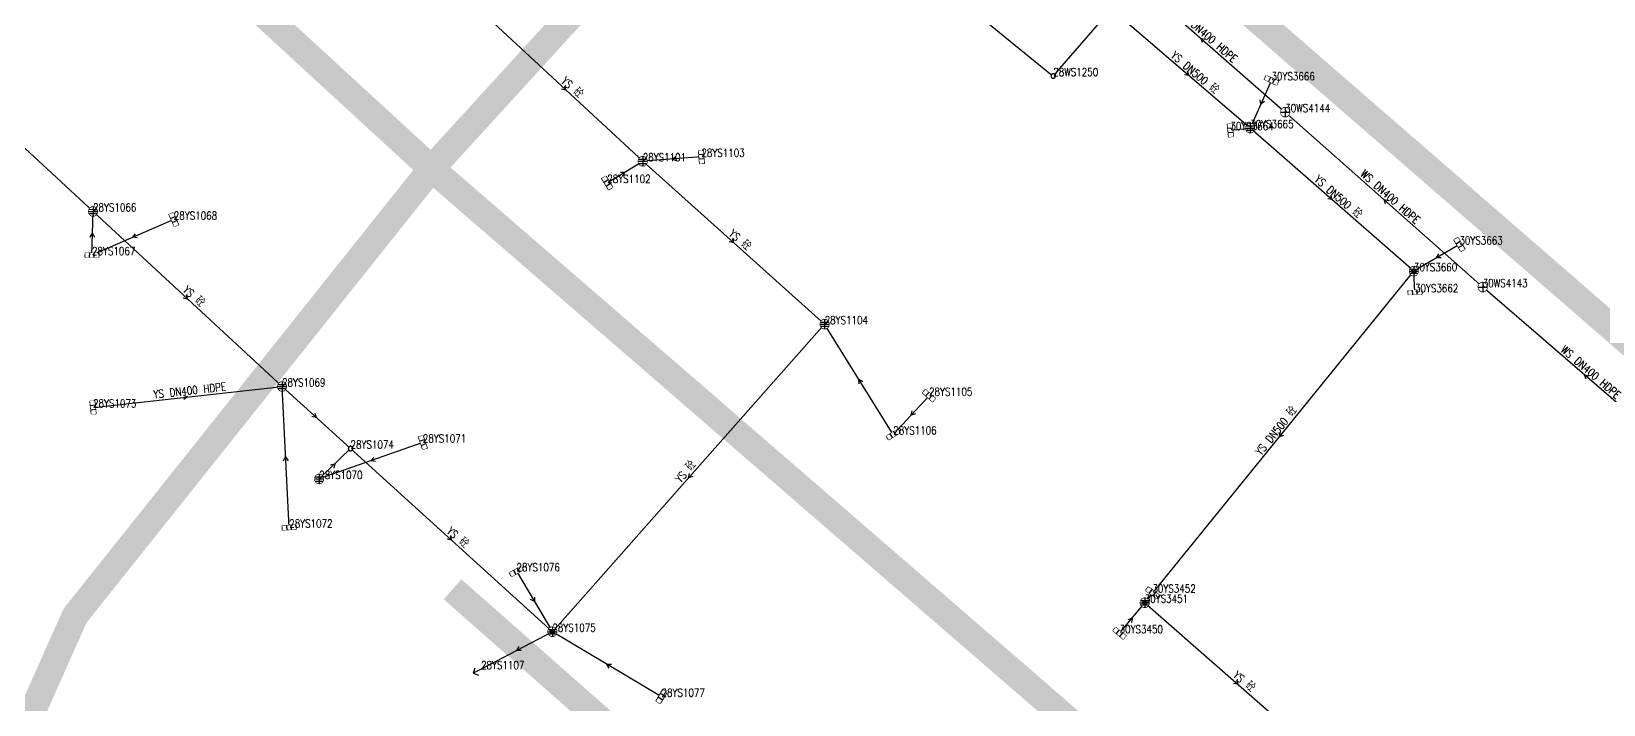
# Model space of a CAD drawing. Extents: x 78813 to 99477, y 2421021 to 2448125.
# Drawn here: x 84916 to 85092.8, y 2431387.5 to 2431463.2 of the extents above; entities that cross this region are included whole.
import ezdxf
from ezdxf.enums import TextEntityAlignment as Align

# ---------------------------------------------------------------- set-up
doc = ezdxf.new("R2010")
doc.units = 0
doc.set_wipeout_variables(frame=1)
doc.layers.get('0').update_dxf_attribs({"linetype": 'CONTINUOUS'})
for name, color, linetype in [('DX_WS', 16, 'CONTINUOUS'), ('DX_YS', 42, 'CONTINUOUS'), ('道路', 5, 'CONTINUOUS')]:
    doc.layers.add(name, color=color, linetype=linetype)
for name, color, linetype, true_color in [('WSLINE', 7, 'CONTINUOUS', 0x7f0000), ('YSANNEXE', 7, 'CONTINUOUS', 0xcc9900), ('YSLINE', 7, 'CONTINUOUS', 0xcc9900)]:
    doc.layers.add(name, color=color, linetype=linetype, true_color=true_color)
doc.styles.add('CcNameZT', font='txt.SHX', dxfattribs={"width": 0.8, "bigfont": 'HZTXT.SHX'})
doc.styles.get("Standard").update_dxf_attribs({"font": 'txt.shx', "bigfont": 'hztxt.shx'})

# ---------------------------------------------------------------- blocks, each defined once
blk = doc.blocks.new('PS污水井')
blk.add_lwpolyline([(1, 0), (1, 0.07), (0.99, 0.14), (0.98, 0.21), (0.96, 0.28), (0.94, 0.34), (0.91, 0.41), (0.88, 0.47), (0.85, 0.53), (0.81, 0.59), (0.77, 0.64), (0.72, 0.69), (0.67, 0.74), (0.62, 0.79), (0.56, 0.83), (0.5, 0.87), (0.44, 0.9), (0.37, 0.93), (0.31, 0.95), (0.24, 0.97), (0.17, 0.98), (0.1, 0.99), (0.03, 1), (-0.03, 1), (-0.1, 0.99), (-0.17, 0.98), (-0.24, 0.97), (-0.31, 0.95), (-0.37, 0.93), (-0.44, 0.9), (-0.5, 0.87), (-0.56, 0.83), (-0.62, 0.79), (-0.67, 0.74), (-0.72, 0.69), (-0.77, 0.64), (-0.81, 0.59), (-0.85, 0.53), (-0.88, 0.47), (-0.91, 0.41), (-0.94, 0.34), (-0.96, 0.28), (-0.98, 0.21), (-0.99, 0.14), (-1, 0.07), (-1, 0), (-1, -0.07), (-0.99, -0.14), (-0.98, -0.21), (-0.96, -0.28), (-0.94, -0.34), (-0.91, -0.41), (-0.88, -0.47), (-0.85, -0.53), (-0.81, -0.59), (-0.77, -0.64), (-0.72, -0.69), (-0.67, -0.74), (-0.62, -0.79), (-0.56, -0.83), (-0.5, -0.87), (-0.44, -0.9), (-0.37, -0.93), (-0.31, -0.95), (-0.24, -0.97), (-0.17, -0.98), (-0.1, -0.99), (-0.03, -1), (0.03, -1), (0.1, -0.99), (0.17, -0.98), (0.24, -0.97), (0.31, -0.95), (0.37, -0.93), (0.44, -0.9), (0.5, -0.87), (0.56, -0.83), (0.62, -0.79), (0.67, -0.74), (0.72, -0.69), (0.77, -0.64), (0.81, -0.59), (0.85, -0.53), (0.88, -0.47), (0.91, -0.41), (0.94, -0.34), (0.96, -0.28), (0.98, -0.21), (0.99, -0.14), (1, 0)], close=True)
blk.add_wipeout([(1, 0), (1, 0.07), (0.99, 0.14), (0.98, 0.21), (0.96, 0.28), (0.94, 0.34), (0.91, 0.41), (0.88, 0.47), (0.85, 0.53), (0.81, 0.59), (0.77, 0.64), (0.72, 0.69), (0.67, 0.74), (0.62, 0.79), (0.56, 0.83), (0.5, 0.87), (0.44, 0.9), (0.37, 0.93), (0.31, 0.95), (0.24, 0.97), (0.17, 0.98), (0.1, 0.99), (0.03, 1), (-0.03, 1), (-0.1, 0.99), (-0.17, 0.98), (-0.24, 0.97), (-0.31, 0.95), (-0.37, 0.93), (-0.44, 0.9), (-0.5, 0.87), (-0.56, 0.83), (-0.62, 0.79), (-0.67, 0.74), (-0.72, 0.69), (-0.77, 0.64), (-0.81, 0.59), (-0.85, 0.53), (-0.88, 0.47), (-0.91, 0.41), (-0.94, 0.34), (-0.96, 0.28), (-0.98, 0.21), (-0.99, 0.14), (-1, 0.07), (-1, 0), (-1, -0.07), (-0.99, -0.14), (-0.98, -0.21), (-0.96, -0.28), (-0.94, -0.34), (-0.91, -0.41), (-0.88, -0.47), (-0.85, -0.53), (-0.81, -0.59), (-0.77, -0.64), (-0.72, -0.69), (-0.67, -0.74), (-0.62, -0.79), (-0.56, -0.83), (-0.5, -0.87), (-0.44, -0.9), (-0.37, -0.93), (-0.31, -0.95), (-0.24, -0.97), (-0.17, -0.98), (-0.1, -0.99), (-0.03, -1), (0.03, -1), (0.1, -0.99), (0.17, -0.98), (0.24, -0.97), (0.31, -0.95), (0.37, -0.93), (0.44, -0.9), (0.5, -0.87), (0.56, -0.83), (0.62, -0.79), (0.67, -0.74), (0.72, -0.69), (0.77, -0.64), (0.81, -0.59), (0.85, -0.53), (0.88, -0.47), (0.91, -0.41), (0.94, -0.34), (0.96, -0.28), (0.98, -0.21), (0.99, -0.14)])
for p, q in [((-1, 0), (0, 0)), ((0, 1), (0, 0)), ((0, 0), (0, -1)), ((0, 0), (1, 0))]:
    blk.add_line(p, q)
blk = doc.blocks.new('PS管线点')
blk.add_wipeout([(0.5, 0), (0.5, 0.03), (0.5, 0.07), (0.49, 0.1), (0.48, 0.14), (0.47, 0.17), (0.46, 0.2), (0.44, 0.23), (0.42, 0.26), (0.4, 0.29), (0.38, 0.32), (0.36, 0.35), (0.33, 0.37), (0.31, 0.39), (0.28, 0.41), (0.25, 0.43), (0.22, 0.45), (0.19, 0.46), (0.15, 0.48), (0.12, 0.49), (0.09, 0.49), (0.05, 0.5), (0.02, 0.5), (-0.02, 0.5), (-0.05, 0.5), (-0.09, 0.49), (-0.12, 0.49), (-0.15, 0.48), (-0.19, 0.46), (-0.22, 0.45), (-0.25, 0.43), (-0.28, 0.41), (-0.31, 0.39), (-0.33, 0.37), (-0.36, 0.35), (-0.38, 0.32), (-0.4, 0.29), (-0.42, 0.26), (-0.44, 0.23), (-0.46, 0.2), (-0.47, 0.17), (-0.48, 0.14), (-0.49, 0.1), (-0.5, 0.07), (-0.5, 0.03), (-0.5, 0), (-0.5, -0.03), (-0.5, -0.07), (-0.49, -0.1), (-0.48, -0.14), (-0.47, -0.17), (-0.46, -0.2), (-0.44, -0.23), (-0.42, -0.26), (-0.4, -0.29), (-0.38, -0.32), (-0.36, -0.35), (-0.33, -0.37), (-0.31, -0.39), (-0.28, -0.41), (-0.25, -0.43), (-0.22, -0.45), (-0.19, -0.46), (-0.15, -0.48), (-0.12, -0.49), (-0.09, -0.49), (-0.05, -0.5), (-0.02, -0.5), (0.02, -0.5), (0.05, -0.5), (0.09, -0.49), (0.12, -0.49), (0.15, -0.48), (0.19, -0.46), (0.22, -0.45), (0.25, -0.43), (0.28, -0.41), (0.31, -0.39), (0.33, -0.37), (0.36, -0.35), (0.38, -0.32), (0.4, -0.29), (0.42, -0.26), (0.44, -0.23), (0.46, -0.2), (0.47, -0.17), (0.48, -0.14), (0.49, -0.1), (0.5, -0.07)])
blk.add_lwpolyline([(0.5, 0), (0.5, 0.03), (0.5, 0.07), (0.49, 0.1), (0.48, 0.14), (0.47, 0.17), (0.46, 0.2), (0.44, 0.23), (0.42, 0.26), (0.4, 0.29), (0.38, 0.32), (0.36, 0.35), (0.33, 0.37), (0.31, 0.39), (0.28, 0.41), (0.25, 0.43), (0.22, 0.45), (0.19, 0.46), (0.15, 0.48), (0.12, 0.49), (0.09, 0.49), (0.05, 0.5), (0.02, 0.5), (-0.02, 0.5), (-0.05, 0.5), (-0.09, 0.49), (-0.12, 0.49), (-0.15, 0.48), (-0.19, 0.46), (-0.22, 0.45), (-0.25, 0.43), (-0.28, 0.41), (-0.31, 0.39), (-0.33, 0.37), (-0.36, 0.35), (-0.38, 0.32), (-0.4, 0.29), (-0.42, 0.26), (-0.44, 0.23), (-0.46, 0.2), (-0.47, 0.17), (-0.48, 0.14), (-0.49, 0.1), (-0.5, 0.07), (-0.5, 0.03), (-0.5, 0), (-0.5, -0.03), (-0.5, -0.07), (-0.49, -0.1), (-0.48, -0.14), (-0.47, -0.17), (-0.46, -0.2), (-0.44, -0.23), (-0.42, -0.26), (-0.4, -0.29), (-0.38, -0.32), (-0.36, -0.35), (-0.33, -0.37), (-0.31, -0.39), (-0.28, -0.41), (-0.25, -0.43), (-0.22, -0.45), (-0.19, -0.46), (-0.15, -0.48), (-0.12, -0.49), (-0.09, -0.49), (-0.05, -0.5), (-0.02, -0.5), (0.02, -0.5), (0.05, -0.5), (0.09, -0.49), (0.12, -0.49), (0.15, -0.48), (0.19, -0.46), (0.22, -0.45), (0.25, -0.43), (0.28, -0.41), (0.31, -0.39), (0.33, -0.37), (0.36, -0.35), (0.38, -0.32), (0.4, -0.29), (0.42, -0.26), (0.44, -0.23), (0.46, -0.2), (0.47, -0.17), (0.48, -0.14), (0.49, -0.1), (0.5, -0.07), (0.5, 0)], close=True)
blk = doc.blocks.new('LX')
for p, q in [((-0.866, 0.5), (0, 0)), ((0, 0), (-0.866, -0.5))]:
    blk.add_line(p, q)
blk = doc.blocks.new('PS雨水井')
blk.add_lwpolyline([(1, 0), (1, 0.07), (0.99, 0.14), (0.98, 0.21), (0.96, 0.28), (0.94, 0.34), (0.91, 0.41), (0.88, 0.47), (0.85, 0.53), (0.81, 0.59), (0.77, 0.64), (0.72, 0.69), (0.67, 0.74), (0.62, 0.79), (0.56, 0.83), (0.5, 0.87), (0.44, 0.9), (0.37, 0.93), (0.31, 0.95), (0.24, 0.97), (0.17, 0.98), (0.1, 0.99), (0.03, 1), (-0.03, 1), (-0.1, 0.99), (-0.17, 0.98), (-0.24, 0.97), (-0.31, 0.95), (-0.37, 0.93), (-0.44, 0.9), (-0.5, 0.87), (-0.56, 0.83), (-0.62, 0.79), (-0.67, 0.74), (-0.72, 0.69), (-0.77, 0.64), (-0.81, 0.59), (-0.85, 0.53), (-0.88, 0.47), (-0.91, 0.41), (-0.94, 0.34), (-0.96, 0.28), (-0.98, 0.21), (-0.99, 0.14), (-1, 0.07), (-1, 0), (-1, -0.07), (-0.99, -0.14), (-0.98, -0.21), (-0.96, -0.28), (-0.94, -0.34), (-0.91, -0.41), (-0.88, -0.47), (-0.85, -0.53), (-0.81, -0.59), (-0.77, -0.64), (-0.72, -0.69), (-0.67, -0.74), (-0.62, -0.79), (-0.56, -0.83), (-0.5, -0.87), (-0.44, -0.9), (-0.37, -0.93), (-0.31, -0.95), (-0.24, -0.97), (-0.17, -0.98), (-0.1, -0.99), (-0.03, -1), (0.03, -1), (0.1, -0.99), (0.17, -0.98), (0.24, -0.97), (0.31, -0.95), (0.37, -0.93), (0.44, -0.9), (0.5, -0.87), (0.56, -0.83), (0.62, -0.79), (0.67, -0.74), (0.72, -0.69), (0.77, -0.64), (0.81, -0.59), (0.85, -0.53), (0.88, -0.47), (0.91, -0.41), (0.94, -0.34), (0.96, -0.28), (0.98, -0.21), (0.99, -0.14), (1, 0)], close=True)
blk.add_wipeout([(1, 0), (1, 0.07), (0.99, 0.14), (0.98, 0.21), (0.96, 0.28), (0.94, 0.34), (0.91, 0.41), (0.88, 0.47), (0.85, 0.53), (0.81, 0.59), (0.77, 0.64), (0.72, 0.69), (0.67, 0.74), (0.62, 0.79), (0.56, 0.83), (0.5, 0.87), (0.44, 0.9), (0.37, 0.93), (0.31, 0.95), (0.24, 0.97), (0.17, 0.98), (0.1, 0.99), (0.03, 1), (-0.03, 1), (-0.1, 0.99), (-0.17, 0.98), (-0.24, 0.97), (-0.31, 0.95), (-0.37, 0.93), (-0.44, 0.9), (-0.5, 0.87), (-0.56, 0.83), (-0.62, 0.79), (-0.67, 0.74), (-0.72, 0.69), (-0.77, 0.64), (-0.81, 0.59), (-0.85, 0.53), (-0.88, 0.47), (-0.91, 0.41), (-0.94, 0.34), (-0.96, 0.28), (-0.98, 0.21), (-0.99, 0.14), (-1, 0.07), (-1, 0), (-1, -0.07), (-0.99, -0.14), (-0.98, -0.21), (-0.96, -0.28), (-0.94, -0.34), (-0.91, -0.41), (-0.88, -0.47), (-0.85, -0.53), (-0.81, -0.59), (-0.77, -0.64), (-0.72, -0.69), (-0.67, -0.74), (-0.62, -0.79), (-0.56, -0.83), (-0.5, -0.87), (-0.44, -0.9), (-0.37, -0.93), (-0.31, -0.95), (-0.24, -0.97), (-0.17, -0.98), (-0.1, -0.99), (-0.03, -1), (0.03, -1), (0.1, -0.99), (0.17, -0.98), (0.24, -0.97), (0.31, -0.95), (0.37, -0.93), (0.44, -0.9), (0.5, -0.87), (0.56, -0.83), (0.62, -0.79), (0.67, -0.74), (0.72, -0.69), (0.77, -0.64), (0.81, -0.59), (0.85, -0.53), (0.88, -0.47), (0.91, -0.41), (0.94, -0.34), (0.96, -0.28), (0.98, -0.21), (0.99, -0.14)])
for p, q in [((-1, 0), (0, 0)), ((-0.88, 0.48), (0, 0.47)), ((0, 1), (0, 0)), ((0, 0.47), (0.88, 0.47)), ((0, 0), (0, -1)), ((0, 0), (1, 0)), ((-0.88, -0.48), (0, -0.48)), ((0, -0.48), (0.88, -0.48))]:
    blk.add_line(p, q)
blk = doc.blocks.new('PS雨篦')
blk.add_lwpolyline([(-1.5, 0.5), (0, 0.5), (1.5, 0.5), (1.5, -0.5), (0, -0.5), (-1.5, -0.5)], close=True)
blk.add_wipeout([(-1.5, 0.5), (0, 0.5), (1.5, 0.5), (1.5, -0.5), (0, -0.5), (-1.5, -0.5)])
for p, q in [((-0.51, -0.5), (-0.51, 0.5)), ((0.49, -0.5), (0.49, 0.5))]:
    blk.add_line(p, q)
blk = doc.blocks.new('PS出水口')
for points in [[(0, 0), (1.97, 0)], [(1.15, -0.88), (1.97, 0), (1.11, 0.93)]]:
    blk.add_lwpolyline(points)
blk = doc.blocks.new('测量点')
h = blk.add_hatch(color=256)
edge = h.paths.add_edge_path()
edge.add_arc((0, 0), 0.5, 0, 360)
blk.add_circle((0, 0), 0.5)
blk = doc.blocks.new('gc01')
h = blk.add_hatch(color=256)
edge = h.paths.add_edge_path()
edge.add_arc((0, 0), 0.5, 0, 360)
edge.add_arc((0, 0), 0.5, 0, 360)
blk.add_circle((0, 0), 0.5)

msp = doc.modelspace()

# ---------------------------------------------------------------- linework, layer by layer
at = {"layer": 'WSLINE'}
for p, q in [((85030.89, 2431458.23), (85077.75, 2431512.33)), ((85011.47, 2431474.02), (85030.89, 2431458.23)), ((85038.08, 2431470.74), (85056.98, 2431454.17)), ((85079.19, 2431434.49), (85056.98, 2431454.17)), ((85102.1, 2431414.73), (85079.19, 2431434.49))]:
    msp.add_line(p, q, dxfattribs=at)
at = {"layer": 'YSLINE'}
for p, q in [((84967.45, 2431464.65), (84984.72, 2431448.64)), ((85053.04, 2431452.38), (85039.22, 2431464.2)), ((84901.27, 2431463.02), (84922.9, 2431443)), ((85055.43, 2431457.75), (85053.04, 2431452.38)), ((85050.81, 2431452.14), (85053.04, 2431452.38)), ((85071.45, 2431436.28), (85053.04, 2431452.38)), ((84980.73, 2431446.21), (84984.72, 2431448.64)), ((84991.32, 2431449.14), (84984.72, 2431448.64)), ((84984.72, 2431448.64), (85005.18, 2431430.32)), ((84922.78, 2431438.09), (84922.9, 2431443)), ((84922.9, 2431443), (84944.16, 2431423.31)), ((84931.98, 2431442.08), (84922.78, 2431438.09)), ((85076.57, 2431439.28), (85071.45, 2431436.28)), ((85041.18, 2431398.99), (85071.45, 2431436.28)), ((85071.57, 2431433.91), (85071.45, 2431436.28)), ((85005.18, 2431430.32), (84974.56, 2431395.73)), ((85012.9, 2431417.92), (85005.18, 2431430.32)), ((84922.9, 2431420.96), (84944.16, 2431423.31)), ((84944.16, 2431423.31), (84951.86, 2431416.33)), ((84944.96, 2431407.45), (84944.16, 2431423.31)), ((85016.92, 2431422.27), (85012.9, 2431417.92)), ((84959.99, 2431417.01), (84948.33, 2431412.91)), ((84948.33, 2431412.91), (84951.86, 2431416.33)), ((84951.86, 2431416.33), (84974.56, 2431395.73)), ((84970.52, 2431402.52), (84974.56, 2431395.73)), ((85042.04, 2431400.12), (85041.18, 2431398.99)), ((85038.35, 2431395.55), (85041.18, 2431398.99)), ((85041.18, 2431398.99), (85062.15, 2431380.63)), ((84974.56, 2431395.73), (84966.54, 2431391.52)), ((84986.83, 2431388.42), (84974.56, 2431395.73))]:
    msp.add_line(p, q, dxfattribs=at)

# ---------------------------------------------------------------- block references
at = {"layer": 'DX_WS', "yscale": 0.5, "zscale": 0.5}
for p, xscale, rotation in [((85047.53, 2431462.46), 0.5000000001470603, 138.5645310020385), ((85068.09, 2431444.33), 0.5000000000124648, 138.6557864201895), ((85090.65, 2431424.61), 0.5000000000826827, 139.2287442066078)]:
    msp.add_blockref('LX', p, dxfattribs=dict(at, xscale=xscale, rotation=rotation))
at = {"layer": 'DX_YS', "xscale": 0.4999999999637865, "yscale": 0.5, "zscale": 0.5, "rotation": 207.6603905940372}
msp.add_blockref('PS出水口', (84966.54, 2431391.52, 1.07), dxfattribs=at)
at = {"layer": 'YSANNEXE'}
for p, xscale, yscale, zscale, rotation in [((85046.13, 2431458.29), 0.4999999999011451, 0.5, 0.5, 319.2287411588958), ((84976.08, 2431456.64), 0.4999999999256761, 0.5, 0.5, 317.4186185119841), ((85054.23, 2431455.06), 0.5000000002019719, 0.5, 0.5, 245.7988941218096), ((84988.02, 2431448.89), 0.5000000000079561, 0.5, 0.5, 184.4924100434267), ((84982.72, 2431447.43), 0.5000000001004697, 0.5, 0.5, 31.51267875183119), ((85062.25, 2431444.33), 0.499999999954871, 0.5, 0.5, 318.6557833581019), ((84922.84, 2431440.55), 0.5000000002020136, 0.5, 0.5, 88.8084582452952), ((84927.38, 2431440.09), 0.5000000000843666, 0.5, 0.5, 203.4000172940111), ((84994.95, 2431439.48), 0.4999999999871826, 0.5, 0.5, 317.9915762995381), ((85074.01, 2431437.78), 0.5000000000630005, 0.5, 0.5, 210.2755108237795), ((84933.53, 2431433.15), 0.4999999999256761, 0.5, 0.5, 317.4186185119841), ((85009.04, 2431424.12), 0.4999999999095871, 0.5, 0.5, 122.0400103693846), ((84933.53, 2431422.13), 0.5000000000001832, 0.5000000000001832, 0.5000000000001832, 6.302535747696793), ((84948.01, 2431419.82), 0.4999999999871826, 0.5, 0.5, 317.9915762995381), ((85014.91, 2431420.1), 0.5000000000745004, 0.5, 0.5, 227.4642446757911), ((85056.32, 2431417.63), 0.4999999998767537, 0.5, 0.5, 230.9932406838581), ((84944.56, 2431415.38), 0.5000000000249325, 0.5, 0.5, 92.81916281120425), ((84954.16, 2431414.96), 0.5000000000727328, 0.5, 0.5, 199.3893127285519), ((84989.87, 2431413.02), 0.50000000014632, 0.5, 0.5, 228.6101602728715), ((84963.21, 2431406.03), 0.4999999999871826, 0.5, 0.5, 317.9915762995381), ((84972.54, 2431399.12), 0.5000000001320254, 0.5, 0.5, 300.8028424345032), ((84970.55, 2431393.63), 0.4999999999828191, 0.5, 0.5, 207.4107218326135), ((84980.7, 2431392.08), 0.4999999999360316, 0.5, 0.5, 148.9690267454265), ((85051.66, 2431389.81), 0.4999999998866608, 0.5, 0.5, 318.5645341074481)]:
    msp.add_blockref('LX', p, dxfattribs=dict(at, xscale=xscale, yscale=yscale, zscale=zscale, rotation=rotation))

# ---------------------------------------------------------------- texts
at = {"layer": 'DX_WS', "style": 'CcNameZT', "width": 0.8}
for rotation, p in [(318.7555, (85047.7, 2431462.64, 0.73)), (318.4577, (85068.25, 2431444.52, 0.91)), (319.2188, (85090.81, 2431424.8, 0.87))]:
    msp.add_text(' WS DN400 HDPE', height=0.9, rotation=rotation, dxfattribs=at).set_placement(p, align=Align.CENTER)
at = {"layer": 'DX_YS', "style": 'CcNameZT', "width": 0.8}
for s, rotation, p in [(' YS DN500 砼', 319.4568, (85046.29, 2431458.48, 2.49)), (' YS 砼', 317.1802, (84976.25, 2431456.83, 1.65)), (' YS DN500 砼', 318.8354, (85062.41, 2431444.52, 1.97)), (' YS 砼', 318.1601, (84995.12, 2431439.67, 1.38)), (' YS 砼', 317.1953, (84933.7, 2431433.34, 1.9)), (' YS DN400 HDPE', 6.2976, (84933.51, 2431422.38, 3.33)), (' YS DN500 砼', 50.9287, (85056.12, 2431417.79, 1.9)), (' YS 砼', 48.4891, (84989.68, 2431413.19, 1.13)), (' YS 砼', 317.7727, (84963.38, 2431406.21, 1.54)), (' YS 砼', 318.7945, (85051.83, 2431390, 1.85))]:
    msp.add_text(s, height=0.9, rotation=rotation, dxfattribs=at).set_placement(p, align=Align.CENTER)
at = {"layer": 'DX_YS', "width": 0.8}
msp.add_text('28YS1107', height=0.9, dxfattribs=at).set_placement((84966.54, 2431391.52, 1.07))

# ---------------------------------------------------------------- next in the draw order: block references
at = {"layer": 'DX_WS', "xscale": 0.5, "yscale": 0.5, "zscale": 0.5}
for name, p in [('PS管线点', (85030.89, 2431458.23, 3.77)), ('PS污水井', (85056.98, 2431454.17, 0.73)), ('PS污水井', (85079.19, 2431434.49, 0.91))]:
    msp.add_blockref(name, p, dxfattribs=at)
at = {"layer": 'DX_YS', "yscale": 0.5, "zscale": 0.5}
for p, xscale, rotation in [((85055.43, 2431457.75, 3.04), 0.4999999999528569, 156.0256325709995), ((85050.81, 2431452.14, 3.06), 0.4999999999782903, 276.1399858474165), ((84991.32, 2431449.14, 3.22), 0.5000000002075832, 94.35492153585035), ((84980.73, 2431446.21, 3.27), 0.50000000016803, 301.2730964328929), ((84931.98, 2431442.08, 3.73), 0.50000000021137, 113.4536835595361), ((85076.57, 2431439.28, 2.93), 0.5000000001300113, 120.4038375664644), ((84922.78, 2431438.09, 3.39), 0.4999999999933006, 358.5757804527065), ((85071.57, 2431433.91, 3.03), 0.5000000000042375, 2.949286448204103), ((85016.92, 2431422.27, 3.2), 0.5000000000136149, 137.2807577889732), ((84922.9, 2431420.96, 3.33), 0.4999999998288911, 276.297590023235), ((84959.99, 2431417.01, 3.59), 0.4999999998530605, 109.3862970773248), ((85012.9, 2431417.92, 3.03), 0.5000000001087183, 31.93261220019017), ((84944.96, 2431407.45, 3.3), 0.4999999999903899, 2.863306393524705), ((84970.52, 2431402.52, 3.49), 0.5000000000257816, 210.7661299507221), ((85038.35, 2431395.55, 3.14), 0.5000000001157171, 320.5666773888336), ((84986.83, 2431388.42, 3.28), 0.4999999998174907, 59.23859418809266)]:
    msp.add_blockref('PS雨篦', p, dxfattribs=dict(at, xscale=xscale, rotation=rotation))
at = {"layer": 'DX_YS', "xscale": 0.5, "yscale": 0.5, "zscale": 0.5}
for name, p in [('PS雨水井', (85053.04, 2431452.38, 1.97)), ('PS雨水井', (84984.72, 2431448.64, 1.38)), ('PS雨水井', (84922.9, 2431443, 1.9)), ('PS雨水井', (85071.45, 2431436.28, 1.88)), ('PS雨水井', (85005.18, 2431430.32, 1.13)), ('PS雨水井', (84944.16, 2431423.31, 1.79)), ('PS管线点', (84951.86, 2431416.33, 1.54)), ('PS雨水井', (84948.33, 2431412.91, 0.92)), ('PS雨水井', (85041.18, 2431398.99, 1.85)), ('PS雨水井', (84974.56, 2431395.73, 1.27))]:
    msp.add_blockref(name, p, dxfattribs=at)

# ---------------------------------------------------------------- next in the draw order: linework, layer by layer
at = {"layer": '道路', "const_width": 3, "flags": 128}
for points in [[(85547.9, 2432090.4), (84960.96, 2431447.82)], [(84960.96, 2431447.82), (84920.87, 2431397.52), (84857.17, 2431254.53), (84808.7, 2431162.38), (84886.34, 2430846.39), (84889.2, 2430728.96), (84873.79, 2430673.09), (84733.33, 2430359.03), (84313.04, 2430156.46), (84032.79, 2429941.31), (83444.12, 2429689.23), (83265.45, 2429567.1), (82872.43, 2430240.78)]]:
    msp.add_lwpolyline(points, dxfattribs=at)

# ---------------------------------------------------------------- next in the draw order: block references
at = {"layer": 'DX_YS', "xscale": 0.5, "yscale": 0.5, "zscale": 0.5}
for name, p in [('测量点', (85071.45, 2431436.28, 1.9)), ('gc01', (85071.45, 2431436.28, 1.9)), ('测量点', (84974.56, 2431395.73, 1.27)), ('gc01', (84974.56, 2431395.73, 1.27))]:
    msp.add_blockref(name, p, dxfattribs=at)
at = {"layer": 'DX_YS', "xscale": 0.4999999998734025, "yscale": 0.5, "zscale": 0.5, "rotation": 143.0333871230397}
msp.add_blockref('PS雨篦', (85042.04, 2431400.12, 2.97), dxfattribs=at)
at = {"layer": 'YSANNEXE', "yscale": 0.5, "zscale": 0.5}
for p, xscale, rotation in [((84950.1, 2431414.62), 0.5000000000362423, 44.11775023038089), ((85039.77, 2431397.27), 0.5000000001275243, 50.4202859825869)]:
    msp.add_blockref('LX', p, dxfattribs=dict(at, xscale=xscale, rotation=rotation))

# ---------------------------------------------------------------- next in the draw order: texts
at = {"layer": 'DX_WS', "style": 'CcNameZT', "width": 0.8}
for s, p in [('28WS1250', (85030.89, 2431458.23, 3.77)), ('30WS4144', (85056.98, 2431454.17, 0.73)), ('30WS4143', (85079.19, 2431434.49, 0.91))]:
    msp.add_text(s, height=0.9, dxfattribs=at).set_placement(p)
at = {"layer": 'DX_YS', "width": 0.8}
for s, p in [('30YS3666', (85055.43, 2431457.75, 3.04)), ('30YS3664', (85050.81, 2431452.14, 3.06)), ('30YS3665', (85053.04, 2431452.38, 1.97)), ('28YS1101', (84984.72, 2431448.64, 1.38)), ('28YS1103', (84991.32, 2431449.14, 3.22)), ('28YS1102', (84980.73, 2431446.21, 3.27)), ('28YS1066', (84922.9, 2431443, 1.9)), ('28YS1068', (84931.98, 2431442.08, 3.73)), ('28YS1067', (84922.78, 2431438.09, 3.39)), ('30YS3663', (85076.57, 2431439.28, 2.93)), ('30YS3660', (85071.45, 2431436.28, 1.88)), ('30YS3662', (85071.57, 2431433.91, 3.03)), ('28YS1104', (85005.18, 2431430.32, 1.13)), ('28YS1069', (84944.16, 2431423.31, 1.79)), ('28YS1105', (85016.92, 2431422.27, 3.2)), ('28YS1073', (84922.9, 2431420.96, 3.33)), ('28YS1071', (84959.99, 2431417.01, 3.59)), ('28YS1106', (85012.9, 2431417.92, 3.03)), ('28YS1074', (84951.86, 2431416.33, 1.54)), ('28YS1070', (84948.33, 2431412.91, 0.92)), ('28YS1072', (84944.96, 2431407.45, 3.3)), ('28YS1076', (84970.52, 2431402.52, 3.49)), ('28YS1075', (84974.56, 2431395.73, 1.27)), ('30YS3450', (85038.35, 2431395.55, 3.14)), ('28YS1077', (84986.83, 2431388.42, 3.28))]:
    msp.add_text(s, height=0.9, dxfattribs=at).set_placement(p)

# ---------------------------------------------------------------- next in the draw order: linework, layer by layer
at = {"layer": '道路', "const_width": 3, "flags": 128}
for points in [[(83418.46, 2432865.07), (84960.96, 2431447.82), (86043.08, 2430511), (88488.76, 2428368.31)], [(83917.18, 2432404.64), (83968.25, 2432456.92), (84246.1, 2432203.26), (84401.95, 2432060.17), (85011.11, 2431501.69), (85289.33, 2431259.98)], [(87387.56, 2429283.29), (86552.32, 2430008.08), (86129.28, 2430372.79), (84963.33, 2431400.5)]]:
    msp.add_lwpolyline(points, dxfattribs=at)

# ---------------------------------------------------------------- next in the draw order: block references
at = {"layer": 'DX_YS', "xscale": 0.5, "yscale": 0.5, "zscale": 0.5}
for name in ['测量点', 'gc01']:
    msp.add_blockref(name, (85041.18, 2431398.99, 2.82), dxfattribs=at)

# ---------------------------------------------------------------- next in the draw order: texts
at = {"layer": 'DX_YS', "width": 0.8}
for s, p in [('30YS3452', (85042.04, 2431400.12, 2.97)), ('30YS3451', (85041.18, 2431398.99, 1.85))]:
    msp.add_text(s, height=0.9, dxfattribs=at).set_placement(p)

doc.saveas('drawing.dxf')
